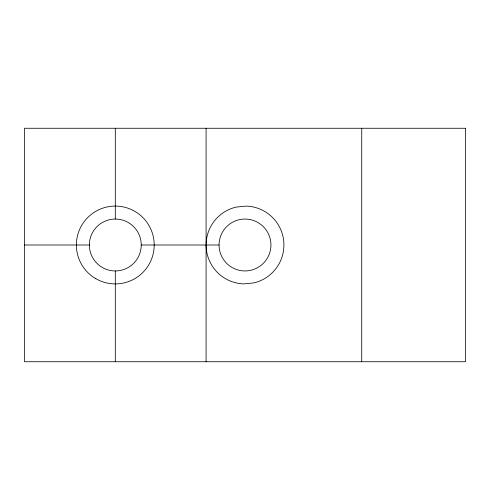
<?xml version="1.0" encoding="UTF-8"?>
<svg xmlns="http://www.w3.org/2000/svg" width="490" height="490" viewBox="0 0 490 490"><rect width="100%" height="100%" fill="white"/><g stroke="black" fill="none" stroke-linecap="round" stroke-linejoin="round"><path stroke-width="0.73" d="M219.067 245L219.073 244.057A25.939 25.939 0 0 1 245.49 219.061A25.939 25.939 0 0 1 270.939 245.037A25.939 25.939 0 0 1 245.417 270.939L244.057 270.927A25.939 25.939 0 0 1 219.122 246.776L219.067 245L141.236 245A25.939 25.939 0 0 1 102.324 267.466A25.939 25.939 0 0 1 102.324 222.534A25.939 25.939 0 0 1 141.236 245M206.088 361.736L206.088 128.264M24.5 245L89.352 245M361.736 128.264L361.736 361.736M115.297 128.264L115.297 219.061M115.297 270.939L115.297 361.736M206.088 245A38.912 38.912 0 0 0 243.591 283.888L253.704 282.926A38.912 38.912 0 0 0 246.409 206.112L236.296 207.074A38.912 38.912 0 0 0 206.112 243.591M465.5 128.264L24.5 128.264L24.5 361.736L465.5 361.736L465.5 128.264M95.838 278.7A38.912 38.912 0 0 0 154.203 245A38.912 38.912 0 0 0 95.838 211.3A38.912 38.912 0 0 0 95.838 278.7"/></g></svg>
